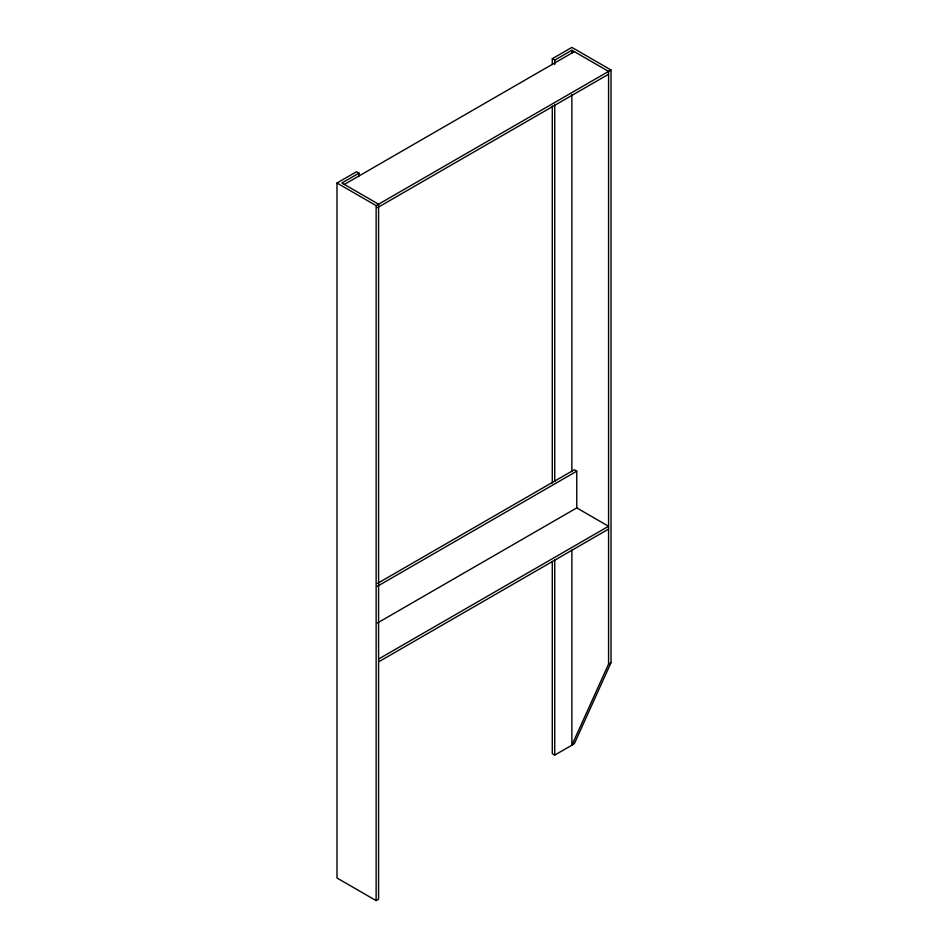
<?xml version="1.0" encoding="UTF-8"?>
<svg xmlns="http://www.w3.org/2000/svg" width="948" height="948" viewBox="0 0 948 948"><rect width="100%" height="100%" fill="white"/><g stroke="black" fill="none" stroke-linecap="round" stroke-linejoin="round"><path stroke-width="1.42" d="M552.293 64.618L552.293 58.705L554.734 60.115L571.869 50.22L608.569 71.408L608.569 664.098L571.869 745.223L571.869 550.03M552.293 58.705L571.869 47.4L611.01 69.998L611.01 662.688L574.31 743.801L554.734 755.106L552.293 753.696L552.293 561.465M359.008 173.117L341.884 183.011L378.584 204.199L378.584 899.19L376.131 900.6L336.99 878.002L336.99 183.011L356.555 171.707L359.008 173.117L359.008 176.079M344.325 184.422L574.31 51.642M336.99 183.011L376.131 205.609L611.01 69.998M377.434 207.683L608.569 74.24M377.553 583.364L574.31 469.758L576.763 471.18L576.763 507.903L377.434 622.978M377.434 586.255L576.763 471.18M378.584 659.05L608.569 526.27L576.763 507.903M378.584 661.87L608.569 529.091M608.569 664.098L611.01 662.688M571.869 50.22L571.869 53.183M571.869 94.587L571.869 471.654M554.734 60.115L554.734 64.547M554.734 104.47L554.734 481.548M554.734 559.913L554.734 755.106M552.293 106.022L552.293 483.089M376.131 205.609L376.131 900.6"/></g></svg>
